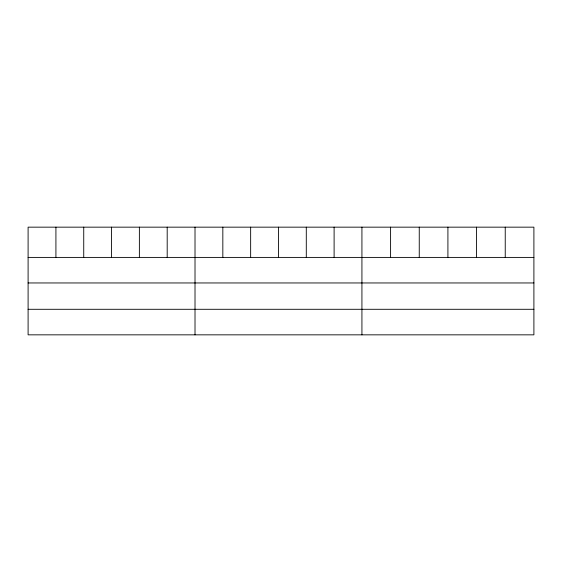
<?xml version="1.0" encoding="UTF-8"?>
<svg xmlns="http://www.w3.org/2000/svg" width="562" height="562" viewBox="0 0 562 562"><rect width="100%" height="100%" fill="white"/><g stroke="black" fill="none" stroke-linecap="round" stroke-linejoin="round"><path stroke-width="0.84" d="M533.9 282.96L533.9 227.16L28.1 227.16L28.1 334.84L533.9 334.84L533.9 282.96L28.1 282.96M28.1 257.41L533.9 257.41M28.1 309.29L533.9 309.29M505.238 227.16L505.238 257.41M476.576 227.16L476.576 257.41M447.914 227.16L447.914 257.41M419.252 227.16L419.252 257.41M390.59 227.16L390.59 257.41M361.928 227.16L361.928 334.84M334.109 227.16L334.109 257.41M306.29 227.16L306.29 257.41M278.471 227.16L278.471 257.41M250.652 227.16L250.652 257.41M222.833 227.16L222.833 257.41M195.014 227.16L195.014 334.84M167.195 227.16L167.195 257.41M139.376 227.16L139.376 257.41M111.557 227.16L111.557 257.41M83.738 227.16L83.738 257.41M55.919 227.16L55.919 257.41"/></g></svg>
